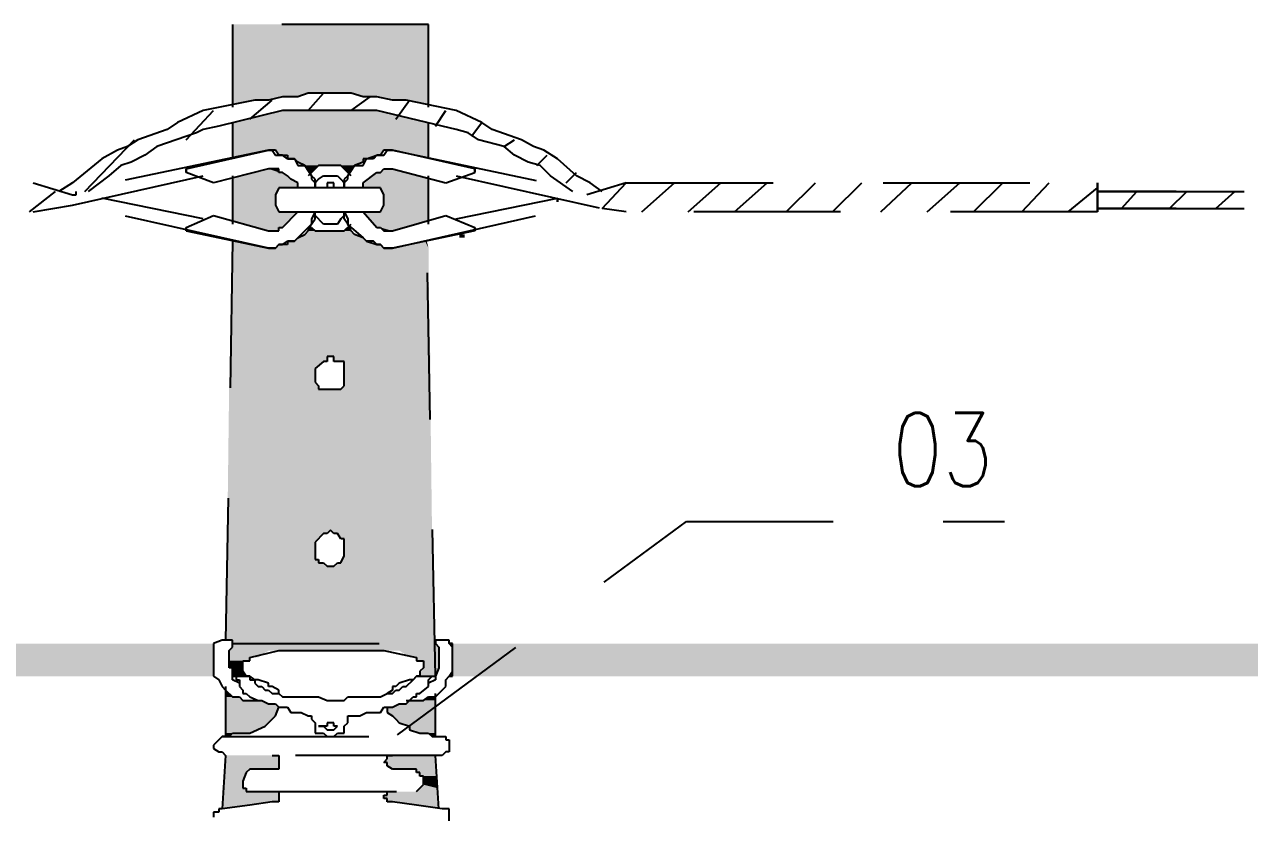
# Model space of a CAD drawing. Header units: metres. Extents: x 2999 to 3164, y 1641 to 1678.
# Drawn here: x 3119.093 to 3120.763, y 1671.569 to 1672.648 of the extents above; entities that cross this region are included whole.
import ezdxf

# ---------------------------------------------------------------- set-up
doc = ezdxf.new("R2010")
doc.units = ezdxf.units.M
doc.linetypes.add('CONTORNO_QUADRO_T', pattern=[0.35, 0.2, -0.15])
doc.linetypes.add('Contínuo', pattern=[0])
doc.layers.add('PDF29_Geometry', color=7, linetype='Continuous')
doc.layers.add('PDF29_Solid Fills', color=7, linetype='Continuous', true_color=0x939598)
doc.layers.add('PDF8_Text', color=30, linetype='Continuous', true_color=0xff7f00)
doc.styles.add('ROMANS', font='ROMANS.shx', dxfattribs={"width": 0.8, "height": 0.1})

msp = doc.modelspace()

# ---------------------------------------------------------------- linework, layer by layer
at = {"layer": 'PDF29_Geometry', "linetype": 'CONTORNO_QUADRO_T', "lineweight": 25}
for points in [[(3119.644, 1672.5355), (3119.644, 1672.5449), (3119.644, 1672.648), (3119.3769, 1672.648), (3119.3769, 1672.5449), (3119.3769, 1672.5355)], [(3119.8806, 1672.4207), (3119.8642, 1672.4324), (3119.8455, 1672.4418), (3119.8197, 1672.4652), (3119.8009, 1672.4769), (3119.7869, 1672.4816), (3119.7705, 1672.491), (3119.7307, 1672.5051), (3119.7166, 1672.5144), (3119.6815, 1672.5308), (3119.6135, 1672.5449), (3119.5948, 1672.5449), (3119.5737, 1672.5496), (3119.5549, 1672.5496), (3119.5385, 1672.5543), (3119.48, 1672.5543), (3119.4659, 1672.5496), (3119.4448, 1672.5496), (3119.4261, 1672.5449), (3119.4073, 1672.5449), (3119.337, 1672.5308), (3119.3019, 1672.5144), (3119.2878, 1672.5051), (3119.248, 1672.491), (3119.2339, 1672.4816), (3119.2199, 1672.4769), (3119.1988, 1672.4652), (3119.159, 1672.4324), (3119.1402, 1672.4207)], [(3119.48, 1672.5308), (3119.501, 1672.5543)], [(3119.4003, 1672.5191), (3119.4308, 1672.5449)], [(3119.5385, 1672.5308), (3119.5643, 1672.5496)], [(3119.5995, 1672.5191), (3119.6182, 1672.5449)], [(3119.8408, 1672.4207), (3119.8103, 1672.4418), (3119.7963, 1672.4559), (3119.7799, 1672.4605), (3119.7611, 1672.4699), (3119.7471, 1672.4816), (3119.7119, 1672.491), (3119.6979, 1672.5004), (3119.6815, 1672.5051), (3119.6627, 1672.5097), (3119.5737, 1672.5308), (3119.5385, 1672.5308), (3119.5198, 1672.5308), (3119.501, 1672.5308), (3119.48, 1672.5308), (3119.4448, 1672.5308), (3119.3581, 1672.5097), (3119.337, 1672.5051), (3119.3277, 1672.5004), (3119.2738, 1672.4816), (3119.2574, 1672.4699), (3119.2386, 1672.4605), (3119.2246, 1672.4559), (3119.2082, 1672.4418), (3119.1801, 1672.4207)], [(3119.3136, 1672.491), (3119.3511, 1672.5308)], [(3119.6533, 1672.5097), (3119.6674, 1672.5308)], [(3119.3769, 1672.5144), (3119.3769, 1672.4652)], [(3119.644, 1672.4652), (3119.644, 1672.5144)], [(3119.7025, 1672.4957), (3119.7166, 1672.5144)], [(3119.1754, 1672.4207), (3119.2433, 1672.491)], [(3119.7471, 1672.4816), (3119.7611, 1672.491)], [(3119.3136, 1672.4512), (3119.4261, 1672.4769), (3119.1144, 1672.4113)], [(3119.7072, 1672.4512), (3119.5948, 1672.4769), (3119.904, 1672.4113)], [(3119.7916, 1672.4559), (3119.8056, 1672.4699)], [(3119.4659, 1672.4254), (3119.4659, 1672.4324), (3119.4565, 1672.4371), (3119.4518, 1672.4418), (3119.4448, 1672.4465), (3119.4401, 1672.4465), (3119.4401, 1672.4512), (3119.4261, 1672.4512), (3119.3511, 1672.4324), (3119.3136, 1672.4465), (3119.3136, 1672.4512), (3119.3136, 1672.4465)], [(3119.5385, 1672.4418), (3119.5292, 1672.4512), (3119.5245, 1672.4559), (3119.494, 1672.4559), (3119.4893, 1672.4512), (3119.48, 1672.4418)], [(3119.5549, 1672.4254), (3119.5549, 1672.4324), (3119.5737, 1672.4465), (3119.5784, 1672.4465), (3119.583, 1672.4512), (3119.5948, 1672.4512), (3119.6674, 1672.4324), (3119.7072, 1672.4465)], [(3119.7072, 1672.4512), (3119.7072, 1672.4465), (3119.7072, 1672.4512)], [(3118.4654, 1672.3926), (3119.1051, 1672.3926), (3119.159, 1672.402), (3119.337, 1672.4418)], [(3119.3769, 1672.4418), (3119.3769, 1672.3762)], [(3119.4893, 1672.4324), (3119.494, 1672.4371), (3119.501, 1672.4418), (3119.5198, 1672.4418), (3119.5245, 1672.4371), (3119.5292, 1672.4324)], [(3119.644, 1672.3762), (3119.644, 1672.4418)], [(3119.6815, 1672.4418), (3119.8806, 1672.3973)], [(3119.8314, 1672.4324), (3119.8455, 1672.4465)], [(3118.4654, 1672.4324), (3119.1051, 1672.4324), (3119.159, 1672.416), (3119.1637, 1672.416), (3119.1637, 1672.4207)], [(3119.1004, 1672.3926), (3119.1355, 1672.4207)], [(3119.5198, 1672.4254), (3119.5151, 1672.4254), (3119.5151, 1672.4324), (3119.5057, 1672.4324), (3119.5057, 1672.4254), (3119.501, 1672.4254)], [(3120.5554, 1672.3926), (3119.9134, 1672.3926), (3119.8806, 1672.3973), (3119.9134, 1672.4324), (3119.8595, 1672.416)], [(3119.9134, 1672.4324), (3120.5554, 1672.4324)], [(3119.9345, 1672.3926), (3119.979, 1672.4324)], [(3119.9978, 1672.3926), (3120.0423, 1672.4324)], [(3120.061, 1672.3926), (3120.1055, 1672.4324)], [(3120.1313, 1672.3926), (3120.1711, 1672.4324)], [(3120.1946, 1672.3926), (3120.2344, 1672.4324)], [(3120.2602, 1672.3926), (3120.3024, 1672.4324)], [(3120.3234, 1672.3926), (3120.368, 1672.4324)], [(3120.3867, 1672.3926), (3120.4265, 1672.4324)], [(3120.4523, 1672.3926), (3120.4898, 1672.4324)], [(3120.5156, 1672.3926), (3120.5554, 1672.4254)], [(3120.5554, 1672.4324), (3120.5554, 1672.3926), (3120.5554, 1672.4324)], [(3121.7128, 1672.4207), (3120.5554, 1672.4207), (3121.7128, 1672.4207)], [(3120.5882, 1672.3973), (3120.6093, 1672.4207)], [(3120.6538, 1672.3973), (3120.6772, 1672.4207)], [(3120.7171, 1672.3973), (3120.7428, 1672.4207)], [(3119.3136, 1672.3668), (3119.4261, 1672.3434), (3119.1637, 1672.402)], [(3119.337, 1672.3832), (3119.1988, 1672.4113)], [(3119.7072, 1672.3668), (3119.5948, 1672.3434), (3119.8548, 1672.402)], [(3119.6815, 1672.3832), (3119.8197, 1672.4113)], [(3119.3136, 1672.3715), (3119.3136, 1672.3668), (3119.3136, 1672.3715), (3119.3511, 1672.3879), (3119.4261, 1672.3668), (3119.4401, 1672.3668), (3119.4401, 1672.3715), (3119.4448, 1672.3715), (3119.4659, 1672.3926)], [(3119.5292, 1672.3879), (3119.5245, 1672.3832), (3119.5198, 1672.3762), (3119.501, 1672.3762), (3119.4893, 1672.3879)], [(3119.501, 1672.3926), (3119.5057, 1672.3926), (3119.5151, 1672.3926), (3119.5198, 1672.3926)], [(3119.5549, 1672.3926), (3119.5737, 1672.3715), (3119.5784, 1672.3715), (3119.583, 1672.3668), (3119.5948, 1672.3668), (3119.6674, 1672.3879), (3119.7072, 1672.3715)], [(3121.7128, 1672.3973), (3120.5554, 1672.3973), (3121.7128, 1672.3973)], [(3119.48, 1672.3715), (3119.4846, 1672.3715), (3119.4893, 1672.3668), (3119.494, 1672.3668), (3119.5245, 1672.3668), (3119.5292, 1672.3668), (3119.5385, 1672.3762)], [(3119.7072, 1672.3715), (3119.7072, 1672.3668), (3119.7072, 1672.3715)], [(3119.3769, 1672.3528), (3119.3675, 1671.8092)], [(3119.4401, 1671.7365), (3119.4401, 1671.7412), (3119.4308, 1671.7459), (3119.4261, 1671.7459), (3119.4261, 1671.7506), (3119.412, 1671.7553), (3119.4073, 1671.7553), (3119.4003, 1671.76), (3119.3956, 1671.76), (3119.3909, 1671.767), (3119.3909, 1671.7717), (3119.3909, 1671.7764), (3119.3909, 1671.7811), (3119.3956, 1671.7811), (3119.4003, 1671.7811), (3119.4003, 1671.7858), (3119.4401, 1671.7951), (3119.583, 1671.7951), (3119.6276, 1671.7858), (3119.6276, 1671.7811), (3119.6323, 1671.7811), (3119.6369, 1671.7811), (3119.6369, 1671.7717), (3119.6323, 1671.767), (3119.6323, 1671.76), (3119.6276, 1671.76), (3119.6533, 1671.76), (3119.6416, 1672.3528)], [(3119.3769, 1671.8045), (3119.3769, 1671.8092), (3119.3722, 1671.8092), (3119.3628, 1671.8092), (3119.3511, 1671.8045), (3119.3511, 1671.7998), (3119.3511, 1671.7951), (3119.3511, 1671.7764), (3119.3511, 1671.7717), (3119.3511, 1671.76), (3119.3581, 1671.7553), (3119.3628, 1671.7459), (3119.3675, 1671.7412), (3119.3769, 1671.7319), (3119.3816, 1671.7319), (3119.3862, 1671.7319), (3119.3909, 1671.7272), (3119.4167, 1671.7272)], [(3119.3511, 1671.8045), (3119.3511, 1671.76)], [(3119.3862, 1671.7506), (3119.3769, 1671.7553), (3119.3769, 1671.76), (3119.3769, 1671.7717), (3119.3722, 1671.7717), (3119.3722, 1671.7951), (3119.3769, 1671.7998), (3119.3769, 1671.8045), (3119.6533, 1671.8045)], [(3119.6135, 1671.7272), (3119.6369, 1671.7272), (3119.644, 1671.7319), (3119.6487, 1671.7319), (3119.6533, 1671.7319), (3119.658, 1671.7365), (3119.6627, 1671.7412), (3119.6674, 1671.7459), (3119.6674, 1671.7506), (3119.6674, 1671.7553), (3119.6721, 1671.76), (3119.6768, 1671.767), (3119.6768, 1671.7998), (3119.6721, 1671.8045), (3119.6721, 1671.8092), (3119.6674, 1671.8092), (3119.658, 1671.8092), (3119.6533, 1671.8092), (3119.6533, 1671.8045), (3119.658, 1671.7998), (3119.658, 1671.7951), (3119.658, 1671.7904), (3119.658, 1671.7717), (3119.6533, 1671.76), (3119.6533, 1671.7553), (3119.644, 1671.7506)], [(3119.6721, 1671.76), (3119.6768, 1671.76), (3119.6768, 1671.8045), (3119.6721, 1671.8045)], [(3119.3511, 1671.76), (3119.3511, 1671.76)], [(3119.3769, 1671.76), (3119.4003, 1671.76), (3119.4003, 1671.7553), (3119.4073, 1671.7553), (3119.4073, 1671.7506), (3119.412, 1671.7459), (3119.4167, 1671.7459), (3119.4214, 1671.7412), (3119.4261, 1671.7412), (3119.4308, 1671.7365), (3119.4401, 1671.7365), (3119.4448, 1671.7319), (3119.4565, 1671.7319), (3119.4659, 1671.7319), (3119.494, 1671.7319), (3119.5057, 1671.7272), (3119.5292, 1671.7272), (3119.5338, 1671.7319), (3119.569, 1671.7319), (3119.5737, 1671.7319), (3119.5784, 1671.7319), (3119.5877, 1671.7365), (3119.5948, 1671.7365), (3119.5995, 1671.7412), (3119.6041, 1671.7412), (3119.6088, 1671.7459), (3119.6135, 1671.7459), (3119.6229, 1671.7553), (3119.6276, 1671.76), (3119.6229, 1671.7553), (3119.6182, 1671.7553), (3119.6041, 1671.7506), (3119.5995, 1671.7459), (3119.5948, 1671.7459), (3119.5948, 1671.7412), (3119.5877, 1671.7365)], [(3119.3816, 1671.76), (3119.3816, 1671.7553), (3119.3862, 1671.7553), (3119.3862, 1671.7459), (3119.3909, 1671.7412), (3119.3909, 1671.7365), (3119.3956, 1671.7365), (3119.4003, 1671.7319), (3119.412, 1671.7272), (3119.4167, 1671.7272), (3119.4261, 1671.7225), (3119.4354, 1671.7225), (3119.4401, 1671.7178), (3119.4518, 1671.7178), (3119.4565, 1671.7108), (3119.4706, 1671.7108), (3119.48, 1671.7061), (3119.4846, 1671.7061), (3119.4846, 1671.7014), (3119.4893, 1671.6967), (3119.4893, 1671.692), (3119.4893, 1671.6873), (3119.4893, 1671.6827), (3119.494, 1671.6827), (3119.501, 1671.6827), (3119.5057, 1671.678), (3119.5151, 1671.678), (3119.5198, 1671.6827), (3119.5245, 1671.6827), (3119.5292, 1671.6827), (3119.5292, 1671.6873), (3119.5292, 1671.692), (3119.5338, 1671.6967), (3119.5338, 1671.7061), (3119.5385, 1671.7061), (3119.5502, 1671.7061), (3119.5596, 1671.7108), (3119.5784, 1671.7108), (3119.583, 1671.7178), (3119.5948, 1671.7178), (3119.6041, 1671.7225), (3119.6135, 1671.7225), (3119.6182, 1671.7272), (3119.6229, 1671.7319), (3119.6276, 1671.7319), (3119.6276, 1671.7365), (3119.6323, 1671.7365), (3119.644, 1671.7459), (3119.644, 1671.7506), (3119.644, 1671.7553), (3119.6487, 1671.76)], [(3119.3675, 1671.7459), (3119.3675, 1671.678), (3119.3722, 1671.678), (3119.3769, 1671.6827), (3119.3956, 1671.6827), (3119.4003, 1671.6827), (3119.4214, 1671.692), (3119.4261, 1671.6967), (3119.4308, 1671.7014), (3119.4354, 1671.7061), (3119.4401, 1671.7178)], [(3119.6533, 1671.678), (3119.6533, 1671.7365)], [(3119.5877, 1671.7178), (3119.5877, 1671.7108), (3119.5948, 1671.7061), (3119.5995, 1671.7014), (3119.6041, 1671.6967), (3119.6182, 1671.692), (3119.6182, 1671.6873), (3119.6323, 1671.6827), (3119.644, 1671.6827), (3119.6487, 1671.678), (3119.6627, 1671.678), (3119.6674, 1671.678), (3119.6674, 1671.6733), (3119.6721, 1671.6733), (3119.6721, 1671.6569), (3119.6674, 1671.6569), (3119.6627, 1671.6522), (3119.3675, 1671.6522), (3119.3628, 1671.5796)], [(3119.3675, 1671.678), (3119.3628, 1671.678), (3119.3581, 1671.6733), (3119.3511, 1671.6663), (3119.3511, 1671.6616), (3119.3581, 1671.6569), (3119.3628, 1671.6569), (3119.3675, 1671.6522)], [(3119.3628, 1671.678), (3119.6674, 1671.678)], [(3119.4308, 1671.6522), (3119.4401, 1671.6522), (3119.4401, 1671.6475), (3119.4401, 1671.6428), (3119.4401, 1671.6381), (3119.4401, 1671.6335), (3119.4308, 1671.6335), (3119.4003, 1671.6335), (3119.3956, 1671.6288), (3119.3909, 1671.6171), (3119.3909, 1671.6124), (3119.3909, 1671.6077), (3119.3956, 1671.6077), (3119.3956, 1671.603), (3119.4003, 1671.603), (3119.6276, 1671.603), (3119.6323, 1671.6077), (3119.6369, 1671.6124), (3119.6369, 1671.6241), (3119.6323, 1671.6241), (3119.6323, 1671.6288), (3119.6276, 1671.6288), (3119.6276, 1671.6335), (3119.6088, 1671.6335), (3119.5948, 1671.6335), (3119.5877, 1671.6381), (3119.5877, 1671.6428), (3119.583, 1671.6428), (3119.5877, 1671.6475), (3119.5877, 1671.6522), (3119.5948, 1671.6522)], [(3119.658, 1671.5796), (3119.6533, 1671.6522)], [(3119.4308, 1671.603), (3119.4401, 1671.603), (3119.4401, 1671.5983), (3119.4401, 1671.5936), (3119.4401, 1671.5889), (3119.4308, 1671.5889), (3119.4003, 1671.5843), (3119.3628, 1671.5796), (3119.3581, 1671.5796), (3119.3581, 1671.5749), (3119.3511, 1671.5749), (3119.3511, 1671.5679)], [(3119.6721, 1671.5632), (3119.6721, 1671.5796), (3119.6674, 1671.5796), (3119.6627, 1671.5796), (3119.6276, 1671.5843), (3119.5948, 1671.5889), (3119.5877, 1671.5889), (3119.5877, 1671.5936), (3119.583, 1671.5936), (3119.583, 1671.5983), (3119.5877, 1671.5983), (3119.5877, 1671.603), (3119.5948, 1671.603)]]:
    msp.add_lwpolyline(points, dxfattribs=at)
for points in [[(3119.4261, 1672.4769), (3119.4308, 1672.4769), (3119.4354, 1672.4699), (3119.4518, 1672.4699), (3119.4518, 1672.4652), (3119.4612, 1672.4652), (3119.4659, 1672.4559), (3119.4753, 1672.4559), (3119.4846, 1672.4418), (3119.4846, 1672.4371), (3119.4893, 1672.4324), (3119.4893, 1672.4254), (3119.4893, 1672.4324), (3119.4893, 1672.4371), (3119.4846, 1672.4418), (3119.48, 1672.4512), (3119.4753, 1672.4559), (3119.4659, 1672.4605), (3119.4612, 1672.4652), (3119.4518, 1672.4652), (3119.4448, 1672.4699), (3119.4401, 1672.4699), (3119.4354, 1672.4769)], [(3119.5292, 1672.4254), (3119.5292, 1672.4324), (3119.5338, 1672.4371), (3119.5338, 1672.4418), (3119.5432, 1672.4559), (3119.5549, 1672.4559), (3119.5596, 1672.4652), (3119.5737, 1672.4699), (3119.583, 1672.4699), (3119.5877, 1672.4769), (3119.5948, 1672.4769), (3119.583, 1672.4769), (3119.5784, 1672.4699), (3119.5737, 1672.4699), (3119.569, 1672.4652), (3119.5596, 1672.4652), (3119.5549, 1672.4652), (3119.5549, 1672.4605), (3119.5432, 1672.4559), (3119.5385, 1672.4512), (3119.5338, 1672.4418), (3119.5292, 1672.4371), (3119.5292, 1672.4324)], [(3119.569, 1672.3926), (3119.5784, 1672.3926), (3119.583, 1672.402), (3119.583, 1672.416), (3119.5784, 1672.4254), (3119.569, 1672.4254), (3119.4518, 1672.4254), (3119.4401, 1672.4254), (3119.4354, 1672.416), (3119.4354, 1672.402), (3119.4401, 1672.3926), (3119.4518, 1672.3926)], [(3119.8197, 1672.4066), (3119.8197, 1672.4113)], [(3119.4893, 1672.3926), (3119.4846, 1672.3832), (3119.4846, 1672.3762), (3119.48, 1672.3715), (3119.4659, 1672.3574), (3119.4612, 1672.3528), (3119.4518, 1672.3528), (3119.4518, 1672.3481), (3119.4401, 1672.3481), (3119.4354, 1672.3434), (3119.4261, 1672.3434), (3119.4354, 1672.3434), (3119.4401, 1672.3481), (3119.4448, 1672.3481), (3119.4518, 1672.3528), (3119.4612, 1672.3528), (3119.4659, 1672.3574), (3119.4753, 1672.3621), (3119.48, 1672.3668), (3119.4846, 1672.3762), (3119.4893, 1672.3832)], [(3119.5948, 1672.3434), (3119.583, 1672.3434), (3119.5784, 1672.3481), (3119.5737, 1672.3481), (3119.569, 1672.3528), (3119.5596, 1672.3528), (3119.5549, 1672.3574), (3119.5432, 1672.3621), (3119.5385, 1672.3668), (3119.5338, 1672.3762), (3119.5292, 1672.3832), (3119.5292, 1672.3926), (3119.5338, 1672.3832), (3119.5338, 1672.3762), (3119.5385, 1672.3715), (3119.5549, 1672.3574), (3119.5596, 1672.3528), (3119.5737, 1672.3481), (3119.5784, 1672.3481), (3119.583, 1672.3434)], [(3119.5292, 1672.17), (3119.5292, 1672.1794), (3119.5292, 1672.1841), (3119.5292, 1672.1887), (3119.5245, 1672.1887), (3119.5198, 1672.1887), (3119.5151, 1672.1887), (3119.5151, 1672.1958), (3119.5057, 1672.1958), (3119.5057, 1672.1887), (3119.501, 1672.1887), (3119.4893, 1672.1794), (3119.4893, 1672.1606), (3119.494, 1672.1559), (3119.494, 1672.1513), (3119.501, 1672.1513), (3119.5057, 1672.1513), (3119.5151, 1672.1513), (3119.5198, 1672.1513), (3119.5245, 1672.1513), (3119.5292, 1672.1559), (3119.5292, 1672.1606)], [(3119.5292, 1671.9334), (3119.5292, 1671.9427), (3119.5292, 1671.9474), (3119.5245, 1671.9474), (3119.5198, 1671.9544), (3119.5151, 1671.9544), (3119.5104, 1671.9591), (3119.5057, 1671.9544), (3119.501, 1671.9544), (3119.4893, 1671.9427), (3119.4893, 1671.924), (3119.4893, 1671.9193), (3119.494, 1671.9193), (3119.494, 1671.9146), (3119.501, 1671.9146), (3119.5057, 1671.9099), (3119.5151, 1671.9099), (3119.5198, 1671.9146), (3119.5245, 1671.9146), (3119.5292, 1671.924)], [(3119.494, 1671.692), (3119.501, 1671.692), (3119.5057, 1671.6873), (3119.5151, 1671.6873), (3119.5198, 1671.692), (3119.5151, 1671.692), (3119.5151, 1671.6967), (3119.5057, 1671.6967), (3119.5057, 1671.692)]]:
    msp.add_lwpolyline(points, close=True, dxfattribs=at)
at = {"layer": 'PDF29_Geometry', "color": 150, "linetype": 'CONTORNO_QUADRO_T', "lineweight": 25, "true_color": 0x007fff}
msp.add_lwpolyline([(3119.6018, 1671.6803), (3119.9954, 1671.9708), (3120.4289, 1671.9708)], dxfattribs=at)
at = {"layer": 'PDF29_Solid Fills', "linetype": 'CONTORNO_QUADRO_T', "transparency": 33554559}
for points in [[(3119.644, 1672.648), (3119.3769, 1672.648), (3119.644, 1672.5543)], [(3119.3769, 1672.648), (3119.644, 1672.5543), (3119.3769, 1672.5543)], [(3119.48, 1672.5543), (3119.3769, 1672.5543), (3119.4659, 1672.5496)], [(3119.3769, 1672.5543), (3119.4659, 1672.5496), (3119.3769, 1672.5496)], [(3119.644, 1672.5543), (3119.5385, 1672.5543), (3119.644, 1672.5496)], [(3119.5385, 1672.5543), (3119.644, 1672.5496), (3119.5549, 1672.5496)], [(3119.4448, 1672.5496), (3119.3769, 1672.5496), (3119.4261, 1672.5449)], [(3119.3769, 1672.5496), (3119.4261, 1672.5449), (3119.3769, 1672.5449)], [(3119.3769, 1672.5449), (3119.4073, 1672.5449), (3119.3769, 1672.5379)], [(3119.644, 1672.5496), (3119.5737, 1672.5496), (3119.644, 1672.5449)], [(3119.5737, 1672.5496), (3119.644, 1672.5449), (3119.5948, 1672.5449)], [(3119.6135, 1672.5449), (3119.644, 1672.5449), (3119.644, 1672.5379)], [(3119.4448, 1672.5308), (3119.644, 1672.5144), (3119.3769, 1672.5144)], [(3119.5737, 1672.5308), (3119.4448, 1672.5308), (3119.644, 1672.5144)], [(3119.644, 1672.5144), (3119.3769, 1672.5144), (3119.644, 1672.4769)], [(3119.3769, 1672.5144), (3119.644, 1672.4769), (3119.3769, 1672.4769)], [(3119.4261, 1672.4769), (3119.3769, 1672.4769), (3119.3792, 1672.4652)], [(3119.3769, 1672.4769), (3119.3792, 1672.4652), (3119.3769, 1672.4652)], [(3119.583, 1672.4769), (3119.4354, 1672.4769), (3119.5784, 1672.4699)], [(3119.4354, 1672.4769), (3119.5784, 1672.4699), (3119.4401, 1672.4699)], [(3119.5737, 1672.4699), (3119.4518, 1672.4699), (3119.5596, 1672.4652)], [(3119.4518, 1672.4699), (3119.5596, 1672.4652), (3119.4518, 1672.4652)], [(3119.644, 1672.4652), (3119.6416, 1672.4652), (3119.5948, 1672.4769)], [(3119.5948, 1672.4769), (3119.644, 1672.4769), (3119.644, 1672.4652)], [(3119.3769, 1672.4652), (3119.3792, 1672.4652), (3119.3792, 1672.4652)], [(3119.4261, 1672.4512), (3119.4401, 1672.4465), (3119.4073, 1672.4465)], [(3119.4401, 1672.4512), (3119.4261, 1672.4512), (3119.4401, 1672.4465)], [(3119.5549, 1672.4652), (3119.4612, 1672.4652), (3119.5549, 1672.4605)], [(3119.4612, 1672.4652), (3119.5549, 1672.4605), (3119.4659, 1672.4605)], [(3119.5549, 1672.4605), (3119.4659, 1672.4605), (3119.5432, 1672.4559)], [(3119.4659, 1672.4605), (3119.5432, 1672.4559), (3119.4753, 1672.4559)], [(3119.494, 1672.4559), (3119.4753, 1672.4559), (3119.4893, 1672.4512)], [(3119.4753, 1672.4559), (3119.4893, 1672.4512), (3119.48, 1672.4512)], [(3119.4893, 1672.4512), (3119.48, 1672.4512), (3119.4846, 1672.4465)], [(3119.48, 1672.4512), (3119.4846, 1672.4465), (3119.4823, 1672.4465)], [(3119.5432, 1672.4559), (3119.5245, 1672.4559), (3119.5385, 1672.4512)], [(3119.5245, 1672.4559), (3119.5385, 1672.4512), (3119.5292, 1672.4512)], [(3119.5385, 1672.4512), (3119.5292, 1672.4512), (3119.5362, 1672.4465)], [(3119.5292, 1672.4512), (3119.5362, 1672.4465), (3119.5338, 1672.4465)], [(3119.583, 1672.4512), (3119.6112, 1672.4465), (3119.5784, 1672.4465)], [(3119.5948, 1672.4512), (3119.583, 1672.4512), (3119.6112, 1672.4465)], [(3119.644, 1672.4652), (3119.644, 1672.4652), (3119.6416, 1672.4652)], [(3119.3886, 1672.4418), (3119.4542, 1672.4371), (3119.3769, 1672.4371)], [(3119.4565, 1672.4371), (3119.4565, 1672.4371), (3119.3769, 1672.4371)], [(3119.4565, 1672.4371), (3119.3769, 1672.4371), (3119.4542, 1672.4371)], [(3119.4565, 1672.4371), (3119.3769, 1672.4371), (3119.4659, 1672.4324)], [(3119.3769, 1672.4371), (3119.4659, 1672.4324), (3119.3769, 1672.4324)], [(3119.4073, 1672.4465), (3119.4518, 1672.4418), (3119.3886, 1672.4418)], [(3119.4518, 1672.4418), (3119.3886, 1672.4418), (3119.4542, 1672.4371)], [(3119.4448, 1672.4465), (3119.4073, 1672.4465), (3119.4518, 1672.4418)], [(3119.4823, 1672.4465), (3119.4846, 1672.4465), (3119.4846, 1672.4441)], [(3119.5338, 1672.4465), (3119.5362, 1672.4465), (3119.5362, 1672.4441)], [(3119.562, 1672.4371), (3119.644, 1672.4324), (3119.5549, 1672.4324)], [(3119.5737, 1672.4465), (3119.644, 1672.4371), (3119.562, 1672.4371)], [(3119.644, 1672.4371), (3119.562, 1672.4371), (3119.644, 1672.4324)], [(3119.6112, 1672.4465), (3119.5737, 1672.4465), (3119.644, 1672.4371)], [(3119.4659, 1672.4324), (3119.3769, 1672.4324), (3119.4659, 1672.4254)], [(3119.3769, 1672.4324), (3119.4659, 1672.4254), (3119.3769, 1672.4254)], [(3119.4401, 1672.4254), (3119.3769, 1672.4254), (3119.4354, 1672.416)], [(3119.3769, 1672.4254), (3119.4354, 1672.416), (3119.3769, 1672.416)], [(3119.644, 1672.4324), (3119.5549, 1672.4324), (3119.644, 1672.4254)], [(3119.5549, 1672.4324), (3119.644, 1672.4254), (3119.5549, 1672.4254)], [(3119.644, 1672.4254), (3119.5784, 1672.4254), (3119.644, 1672.416)], [(3119.5784, 1672.4254), (3119.644, 1672.416), (3119.583, 1672.416)], [(3119.4354, 1672.416), (3119.3769, 1672.416), (3119.4354, 1672.402)], [(3119.3769, 1672.416), (3119.4354, 1672.402), (3119.3769, 1672.402)], [(3119.4354, 1672.402), (3119.3769, 1672.402), (3119.4401, 1672.3926)], [(3119.3769, 1672.402), (3119.4401, 1672.3926), (3119.3769, 1672.3926)], [(3119.583, 1672.402), (3119.644, 1672.3926), (3119.5784, 1672.3926)], [(3119.644, 1672.416), (3119.583, 1672.416), (3119.644, 1672.402)], [(3119.583, 1672.416), (3119.644, 1672.402), (3119.583, 1672.402)], [(3119.644, 1672.402), (3119.583, 1672.402), (3119.644, 1672.3926)], [(3119.4659, 1672.3926), (3119.3769, 1672.3926), (3119.4542, 1672.3809)], [(3119.3769, 1672.3926), (3119.4542, 1672.3809), (3119.3769, 1672.3809)], [(3119.644, 1672.3926), (3119.5549, 1672.3926), (3119.644, 1672.3809)], [(3119.5549, 1672.3926), (3119.644, 1672.3809), (3119.5666, 1672.3809)], [(3119.4542, 1672.3809), (3119.3769, 1672.3809), (3119.4448, 1672.3715)], [(3119.3769, 1672.3809), (3119.4448, 1672.3715), (3119.4073, 1672.3715)], [(3119.4401, 1672.3715), (3119.4073, 1672.3715), (3119.4401, 1672.3668)], [(3119.4073, 1672.3715), (3119.4401, 1672.3668), (3119.4261, 1672.3668)], [(3119.48, 1672.3668), (3119.5432, 1672.3621), (3119.4753, 1672.3621)], [(3119.4823, 1672.3715), (3119.4893, 1672.3668), (3119.48, 1672.3668)], [(3119.5385, 1672.3668), (3119.48, 1672.3668), (3119.5432, 1672.3621)], [(3119.4846, 1672.3715), (3119.4823, 1672.3715), (3119.4893, 1672.3668)], [(3119.5338, 1672.3715), (3119.5385, 1672.3668), (3119.5292, 1672.3668)], [(3119.5362, 1672.3738), (3119.5362, 1672.3715), (3119.5338, 1672.3715)], [(3119.5362, 1672.3715), (3119.5338, 1672.3715), (3119.5385, 1672.3668)], [(3119.644, 1672.3809), (3119.5666, 1672.3809), (3119.6112, 1672.3715)], [(3119.5666, 1672.3809), (3119.6112, 1672.3715), (3119.5737, 1672.3715)], [(3119.6112, 1672.3715), (3119.5784, 1672.3715), (3119.5948, 1672.3668)], [(3119.5784, 1672.3715), (3119.5948, 1672.3668), (3119.583, 1672.3668)], [(3119.3769, 1672.3528), (3119.3816, 1672.3528), (3119.3816, 1672.3528)], [(3119.3816, 1672.3528), (3119.3769, 1672.3528), (3119.4261, 1672.3434)], [(3119.3769, 1672.3528), (3119.4261, 1672.3434), (3119.3769, 1672.3434)], [(3119.5596, 1672.3528), (3119.4518, 1672.3528), (3119.5737, 1672.3481)], [(3119.4518, 1672.3528), (3119.5737, 1672.3481), (3119.4518, 1672.3481)], [(3119.4659, 1672.3574), (3119.5596, 1672.3528), (3119.4612, 1672.3528)], [(3119.4753, 1672.3621), (3119.5549, 1672.3574), (3119.4659, 1672.3574)], [(3119.5549, 1672.3574), (3119.4659, 1672.3574), (3119.5596, 1672.3528)], [(3119.5432, 1672.3621), (3119.4753, 1672.3621), (3119.5549, 1672.3574)], [(3119.6393, 1672.3528), (3119.644, 1672.3434), (3119.5948, 1672.3434)], [(3119.6416, 1672.3528), (3119.6393, 1672.3528), (3119.6393, 1672.3528)], [(3119.6416, 1672.3528), (3119.6393, 1672.3528), (3119.644, 1672.3434)], [(3119.644, 1672.3434), (3119.3769, 1672.3434), (3119.644, 1672.3082)], [(3119.3769, 1672.3434), (3119.644, 1672.3082), (3119.3769, 1672.3082)], [(3119.4401, 1672.3481), (3119.583, 1672.3434), (3119.4354, 1672.3434)], [(3119.5784, 1672.3481), (3119.4401, 1672.3481), (3119.583, 1672.3434)], [(3119.3769, 1672.3082), (3119.6463, 1672.1958), (3119.3745, 1672.1958)], [(3119.644, 1672.3082), (3119.3769, 1672.3082), (3119.6463, 1672.1958)], [(3119.5057, 1672.1958), (3119.3745, 1672.1958), (3119.5057, 1672.1887)], [(3119.3745, 1672.1958), (3119.5057, 1672.1887), (3119.3745, 1672.1887)], [(3119.501, 1672.1887), (3119.3745, 1672.1887), (3119.4893, 1672.1794)], [(3119.3745, 1672.1887), (3119.4893, 1672.1794), (3119.3745, 1672.1794)], [(3119.6463, 1672.1958), (3119.5151, 1672.1958), (3119.6463, 1672.1887)], [(3119.5151, 1672.1958), (3119.6463, 1672.1887), (3119.5151, 1672.1887)], [(3119.6463, 1672.1887), (3119.5292, 1672.1887), (3119.6463, 1672.1841)], [(3119.5292, 1672.1887), (3119.6463, 1672.1841), (3119.5292, 1672.1841)], [(3119.6463, 1672.1841), (3119.5292, 1672.1841), (3119.6463, 1672.1794)], [(3119.5292, 1672.1841), (3119.6463, 1672.1794), (3119.5292, 1672.1794)], [(3119.4893, 1672.1794), (3119.3745, 1672.1794), (3119.4893, 1672.1606)], [(3119.3745, 1672.1794), (3119.4893, 1672.1606), (3119.3745, 1672.1606)], [(3119.6463, 1672.1794), (3119.5292, 1672.1794), (3119.6463, 1672.17)], [(3119.5292, 1672.1794), (3119.6463, 1672.17), (3119.5292, 1672.17)], [(3119.6463, 1672.17), (3119.5292, 1672.17), (3119.6463, 1672.1606)], [(3119.5292, 1672.17), (3119.6463, 1672.1606), (3119.5292, 1672.1606)], [(3119.3722, 1672.1513), (3119.6487, 1671.9591), (3119.3698, 1671.9591)], [(3119.3745, 1672.1606), (3119.494, 1672.1559), (3119.3722, 1672.1559)], [(3119.494, 1672.1559), (3119.3722, 1672.1559), (3119.494, 1672.1513)], [(3119.3722, 1672.1559), (3119.494, 1672.1513), (3119.3722, 1672.1513)], [(3119.6463, 1672.1513), (3119.3722, 1672.1513), (3119.6487, 1671.9591)], [(3119.4893, 1672.1606), (3119.3745, 1672.1606), (3119.494, 1672.1559)], [(3119.5292, 1672.1559), (3119.6463, 1672.1513), (3119.5245, 1672.1513)], [(3119.6463, 1672.1606), (3119.5292, 1672.1606), (3119.6463, 1672.1559)], [(3119.5292, 1672.1606), (3119.6463, 1672.1559), (3119.5292, 1672.1559)], [(3119.6463, 1672.1559), (3119.5292, 1672.1559), (3119.6463, 1672.1513)], [(3119.5104, 1671.9591), (3119.3698, 1671.9591), (3119.5057, 1671.9544)], [(3119.3698, 1671.9591), (3119.5057, 1671.9544), (3119.3698, 1671.9544)], [(3119.501, 1671.9544), (3119.3698, 1671.9544), (3119.4893, 1671.9427)], [(3119.3698, 1671.9544), (3119.4893, 1671.9427), (3119.3698, 1671.9427)], [(3119.6487, 1671.9591), (3119.5104, 1671.9591), (3119.6487, 1671.9544)], [(3119.5104, 1671.9591), (3119.6487, 1671.9544), (3119.5151, 1671.9544)], [(3119.6487, 1671.9544), (3119.5198, 1671.9544), (3119.6487, 1671.9474)], [(3119.5198, 1671.9544), (3119.6487, 1671.9474), (3119.5245, 1671.9474)], [(3119.4893, 1671.9427), (3119.3698, 1671.9427), (3119.4893, 1671.924)], [(3119.3698, 1671.9427), (3119.4893, 1671.924), (3119.3698, 1671.924)], [(3119.6487, 1671.9474), (3119.5292, 1671.9474), (3119.6487, 1671.9427)], [(3119.5292, 1671.9474), (3119.6487, 1671.9427), (3119.5292, 1671.9427)], [(3119.6487, 1671.9427), (3119.5292, 1671.9427), (3119.651, 1671.9334)], [(3119.5292, 1671.9427), (3119.651, 1671.9334), (3119.5292, 1671.9334)], [(3119.651, 1671.9334), (3119.5292, 1671.9334), (3119.651, 1671.924)], [(3119.5292, 1671.9334), (3119.651, 1671.924), (3119.5292, 1671.924)], [(3119.4893, 1671.924), (3119.3698, 1671.924), (3119.4893, 1671.9193)], [(3119.3698, 1671.924), (3119.4893, 1671.9193), (3119.3698, 1671.9193)], [(3119.494, 1671.9193), (3119.3698, 1671.9193), (3119.494, 1671.9146)], [(3119.3698, 1671.9193), (3119.494, 1671.9146), (3119.3698, 1671.9146)], [(3119.5292, 1671.924), (3119.651, 1671.9146), (3119.5245, 1671.9146)], [(3119.651, 1671.924), (3119.5292, 1671.924), (3119.651, 1671.9146)], [(3119.3698, 1671.9099), (3119.651, 1671.8092), (3119.3675, 1671.8092)], [(3119.501, 1671.9146), (3119.3698, 1671.9146), (3119.5057, 1671.9099)], [(3119.3698, 1671.9146), (3119.5057, 1671.9099), (3119.3698, 1671.9099)], [(3119.651, 1671.9099), (3119.3698, 1671.9099), (3119.651, 1671.8092)], [(3119.5198, 1671.9146), (3119.651, 1671.9099), (3119.5151, 1671.9099)], [(3119.651, 1671.9146), (3119.5198, 1671.9146), (3119.651, 1671.9099)], [(3119.651, 1671.8092), (3119.3769, 1671.8092), (3119.651, 1671.8045)], [(3119.3769, 1671.8092), (3119.651, 1671.8045), (3119.3769, 1671.8045)], [(3119.3675, 1671.7412), (3119.3769, 1671.7319), (3119.3675, 1671.7319)], [(3119.3862, 1671.7319), (3119.3675, 1671.7319), (3119.3909, 1671.7272)], [(3119.3675, 1671.7319), (3119.3909, 1671.7272), (3119.3675, 1671.7272)], [(3119.644, 1671.7319), (3119.6533, 1671.7272), (3119.6369, 1671.7272)], [(3119.6533, 1671.7319), (3119.644, 1671.7319), (3119.6533, 1671.7272)], [(3119.4167, 1671.7272), (3119.3675, 1671.7272), (3119.4261, 1671.7225)], [(3119.3675, 1671.7272), (3119.4261, 1671.7225), (3119.3675, 1671.7225)], [(3119.4354, 1671.7225), (3119.3675, 1671.7225), (3119.4401, 1671.7178)], [(3119.3675, 1671.7225), (3119.4401, 1671.7178), (3119.3675, 1671.7178)], [(3119.4401, 1671.7178), (3119.3675, 1671.7178), (3119.4354, 1671.7061)], [(3119.3675, 1671.7178), (3119.4354, 1671.7061), (3119.3675, 1671.7061)], [(3119.6533, 1671.7178), (3119.5877, 1671.7178), (3119.6533, 1671.7108)], [(3119.5877, 1671.7178), (3119.6533, 1671.7108), (3119.5877, 1671.7108)], [(3119.6041, 1671.7225), (3119.6533, 1671.7178), (3119.5948, 1671.7178)], [(3119.6533, 1671.7225), (3119.6041, 1671.7225), (3119.6533, 1671.7178)], [(3119.6182, 1671.7272), (3119.6533, 1671.7225), (3119.6135, 1671.7225)], [(3119.6533, 1671.7272), (3119.6182, 1671.7272), (3119.6533, 1671.7225)], [(3119.4354, 1671.7061), (3119.3675, 1671.7061), (3119.4308, 1671.7014)], [(3119.3675, 1671.7061), (3119.4308, 1671.7014), (3119.3675, 1671.7014)], [(3119.4308, 1671.7014), (3119.3675, 1671.7014), (3119.4261, 1671.6967)], [(3119.3675, 1671.7014), (3119.4261, 1671.6967), (3119.3675, 1671.6967)], [(3119.6533, 1671.7108), (3119.5877, 1671.7108), (3119.6533, 1671.7061)], [(3119.5877, 1671.7108), (3119.6533, 1671.7061), (3119.5948, 1671.7061)], [(3119.6533, 1671.7061), (3119.5948, 1671.7061), (3119.6533, 1671.7014)], [(3119.5948, 1671.7061), (3119.6533, 1671.7014), (3119.5995, 1671.7014)], [(3119.6533, 1671.7014), (3119.5995, 1671.7014), (3119.6533, 1671.6967)], [(3119.5995, 1671.7014), (3119.6533, 1671.6967), (3119.6041, 1671.6967)], [(3119.4261, 1671.6967), (3119.3675, 1671.6967), (3119.4214, 1671.692)], [(3119.3675, 1671.6967), (3119.4214, 1671.692), (3119.3675, 1671.692)], [(3119.4214, 1671.692), (3119.3675, 1671.692), (3119.4003, 1671.6827)], [(3119.3675, 1671.692), (3119.4003, 1671.6827), (3119.3675, 1671.6827)], [(3119.3769, 1671.6827), (3119.3675, 1671.6827), (3119.3722, 1671.678)], [(3119.3675, 1671.6827), (3119.3722, 1671.678), (3119.3675, 1671.678)], [(3119.6533, 1671.6967), (3119.6041, 1671.6967), (3119.6533, 1671.692)], [(3119.6041, 1671.6967), (3119.6533, 1671.692), (3119.6182, 1671.692)], [(3119.6533, 1671.692), (3119.6182, 1671.692), (3119.6533, 1671.6873)], [(3119.6182, 1671.692), (3119.6533, 1671.6873), (3119.6182, 1671.6873)], [(3119.6533, 1671.6873), (3119.6182, 1671.6873), (3119.6533, 1671.6827)], [(3119.6182, 1671.6873), (3119.6533, 1671.6827), (3119.6323, 1671.6827)], [(3119.6533, 1671.6827), (3119.644, 1671.6827), (3119.6533, 1671.678)], [(3119.644, 1671.6827), (3119.6533, 1671.678), (3119.6487, 1671.678)], [(3119.4401, 1671.6522), (3119.3675, 1671.6522), (3119.4401, 1671.6475)], [(3119.3675, 1671.6522), (3119.4401, 1671.6475), (3119.3675, 1671.6475)], [(3119.6533, 1671.6522), (3119.5877, 1671.6522), (3119.6533, 1671.6475)], [(3119.5877, 1671.6522), (3119.6533, 1671.6475), (3119.5877, 1671.6475)], [(3119.3675, 1671.6475), (3119.4401, 1671.6428), (3119.3651, 1671.6428)], [(3119.4401, 1671.6428), (3119.3651, 1671.6428), (3119.4401, 1671.6381)], [(3119.3651, 1671.6428), (3119.4401, 1671.6381), (3119.3651, 1671.6381)], [(3119.4401, 1671.6381), (3119.3651, 1671.6381), (3119.4401, 1671.6335)], [(3119.3651, 1671.6381), (3119.4401, 1671.6335), (3119.3651, 1671.6335)], [(3119.4003, 1671.6335), (3119.3651, 1671.6335), (3119.3956, 1671.6288)], [(3119.3651, 1671.6335), (3119.3956, 1671.6288), (3119.3651, 1671.6288)], [(3119.4401, 1671.6475), (3119.3675, 1671.6475), (3119.4401, 1671.6428)], [(3119.5877, 1671.6475), (3119.6533, 1671.6428), (3119.583, 1671.6428)], [(3119.6533, 1671.6475), (3119.5877, 1671.6475), (3119.6533, 1671.6428)], [(3119.6533, 1671.6428), (3119.5877, 1671.6428), (3119.6533, 1671.6381)], [(3119.5877, 1671.6428), (3119.6533, 1671.6381), (3119.5877, 1671.6381)], [(3119.6533, 1671.6381), (3119.5877, 1671.6381), (3119.6533, 1671.6335)], [(3119.5877, 1671.6381), (3119.6533, 1671.6335), (3119.5948, 1671.6335)], [(3119.6533, 1671.6335), (3119.6276, 1671.6335), (3119.6533, 1671.6288)], [(3119.6276, 1671.6335), (3119.6533, 1671.6288), (3119.6276, 1671.6288)], [(3119.3956, 1671.6288), (3119.3651, 1671.6288), (3119.3909, 1671.6171)], [(3119.3651, 1671.6288), (3119.3909, 1671.6171), (3119.3651, 1671.6171)], [(3119.3909, 1671.6171), (3119.3651, 1671.6171), (3119.3909, 1671.6124)], [(3119.3651, 1671.6171), (3119.3909, 1671.6124), (3119.3651, 1671.6124)], [(3119.6533, 1671.6288), (3119.6323, 1671.6288), (3119.6557, 1671.6241)], [(3119.6323, 1671.6288), (3119.6557, 1671.6241), (3119.6323, 1671.6241)], [(3119.6557, 1671.6241), (3119.6369, 1671.6241), (3119.6557, 1671.6124)], [(3119.6369, 1671.6241), (3119.6557, 1671.6124), (3119.6369, 1671.6124)], [(3119.3651, 1671.6124), (3119.3909, 1671.6077), (3119.3628, 1671.6077)], [(3119.3956, 1671.6077), (3119.3628, 1671.6077), (3119.3956, 1671.603)], [(3119.3628, 1671.6077), (3119.3956, 1671.603), (3119.3628, 1671.603)], [(3119.4401, 1671.603), (3119.3628, 1671.603), (3119.4401, 1671.5983)], [(3119.3628, 1671.603), (3119.4401, 1671.5983), (3119.3628, 1671.5983)], [(3119.4401, 1671.5983), (3119.3628, 1671.5983), (3119.4401, 1671.5936)], [(3119.3628, 1671.5983), (3119.4401, 1671.5936), (3119.3628, 1671.5936)], [(3119.3909, 1671.6124), (3119.3651, 1671.6124), (3119.3909, 1671.6077)], [(3119.6557, 1671.5983), (3119.583, 1671.5983), (3119.6557, 1671.5936)], [(3119.583, 1671.5983), (3119.6557, 1671.5936), (3119.583, 1671.5936)], [(3119.6557, 1671.603), (3119.5877, 1671.603), (3119.6557, 1671.5983)], [(3119.5877, 1671.603), (3119.6557, 1671.5983), (3119.5877, 1671.5983)], [(3119.6323, 1671.6077), (3119.6557, 1671.603), (3119.6276, 1671.603)], [(3119.6369, 1671.6124), (3119.6557, 1671.6077), (3119.6323, 1671.6077)], [(3119.6557, 1671.6077), (3119.6323, 1671.6077), (3119.6557, 1671.603)], [(3119.6557, 1671.6124), (3119.6369, 1671.6124), (3119.6557, 1671.6077)], [(3119.4401, 1671.5936), (3119.3628, 1671.5936), (3119.4401, 1671.5889)], [(3119.3628, 1671.5936), (3119.4401, 1671.5889), (3119.3628, 1671.5889)], [(3119.3628, 1671.5889), (3119.3628, 1671.5843), (3119.4003, 1671.5843)], [(3119.3628, 1671.5889), (3119.4308, 1671.5889), (3119.4003, 1671.5843)], [(3119.3628, 1671.5843), (3119.4003, 1671.5843), (3119.3628, 1671.5796)], [(3119.6557, 1671.5936), (3119.5877, 1671.5936), (3119.6557, 1671.5889)], [(3119.5877, 1671.5936), (3119.6557, 1671.5889), (3119.5877, 1671.5889)], [(3119.5948, 1671.5889), (3119.6276, 1671.5843), (3119.658, 1671.5843)], [(3119.5948, 1671.5889), (3119.6557, 1671.5889), (3119.658, 1671.5843)], [(3119.6276, 1671.5843), (3119.658, 1671.5843), (3119.658, 1671.5796)]]:
    msp.add_solid(points, dxfattribs=at)
at = {"layer": 'PDF29_Solid Fills', "color": 7, "linetype": 'CONTORNO_QUADRO_T', "transparency": 33554559}
for points in [[(3119.6932, 1672.3621), (3119.6861, 1672.3621), (3119.6932, 1672.3574)], [(3119.6861, 1672.3621), (3119.6932, 1672.3574), (3119.6861, 1672.3574)], [(3116.6519, 1671.8045), (3119.3511, 1671.8045), (3116.6519, 1671.76)], [(3119.3511, 1671.8045), (3116.6519, 1671.76), (3119.3511, 1671.76)], [(3119.3769, 1671.7998), (3119.5104, 1671.7951), (3119.3722, 1671.7951)], [(3119.5104, 1671.8045), (3119.3769, 1671.8045), (3119.5104, 1671.7998)], [(3119.3769, 1671.8045), (3119.5104, 1671.7998), (3119.3769, 1671.7998)], [(3119.5104, 1671.7998), (3119.3769, 1671.7998), (3119.5104, 1671.7951)], [(3119.6533, 1671.8045), (3119.5104, 1671.8045), (3119.658, 1671.7998)], [(3119.5104, 1671.8045), (3119.658, 1671.7998), (3119.5104, 1671.7998)], [(3119.658, 1671.7998), (3119.5104, 1671.7998), (3119.658, 1671.7951)], [(3119.5104, 1671.7998), (3119.658, 1671.7951), (3119.5104, 1671.7951)], [(3119.6721, 1671.8045), (3119.6768, 1671.8045), (3119.6768, 1671.7998)], [(3122.3689, 1671.76), (3119.6768, 1671.76), (3122.3689, 1671.8045)], [(3119.6768, 1671.76), (3122.3689, 1671.8045), (3119.6768, 1671.8045)], [(3119.4261, 1671.7951), (3119.3722, 1671.7951), (3119.412, 1671.7858)], [(3119.3722, 1671.7951), (3119.412, 1671.7858), (3119.3722, 1671.7858)], [(3119.4003, 1671.7858), (3119.3722, 1671.7858), (3119.4003, 1671.7811)], [(3119.3722, 1671.7858), (3119.4003, 1671.7811), (3119.3722, 1671.7811)], [(3119.658, 1671.7951), (3119.6041, 1671.7951), (3119.658, 1671.7858)], [(3119.6041, 1671.7951), (3119.658, 1671.7858), (3119.6182, 1671.7858)], [(3119.658, 1671.7858), (3119.6276, 1671.7858), (3119.658, 1671.7811)], [(3119.6276, 1671.7858), (3119.658, 1671.7811), (3119.6276, 1671.7811)], [(3119.3909, 1671.7811), (3119.3722, 1671.7811), (3119.3909, 1671.7764)], [(3119.3722, 1671.7811), (3119.3909, 1671.7764), (3119.3722, 1671.7764)], [(3119.3909, 1671.7764), (3119.3722, 1671.7764), (3119.3909, 1671.7717)], [(3119.3722, 1671.7764), (3119.3909, 1671.7717), (3119.3722, 1671.7717)], [(3119.3909, 1671.7717), (3119.3769, 1671.7717), (3119.3909, 1671.767)], [(3119.3769, 1671.7717), (3119.3909, 1671.767), (3119.3769, 1671.767)], [(3119.3909, 1671.767), (3119.3769, 1671.767), (3119.3956, 1671.76)], [(3119.3769, 1671.767), (3119.3956, 1671.76), (3119.3769, 1671.76)], [(3119.6369, 1671.7717), (3119.658, 1671.767), (3119.6323, 1671.767)], [(3119.658, 1671.767), (3119.6323, 1671.767), (3119.6533, 1671.76)], [(3119.6323, 1671.767), (3119.6533, 1671.76), (3119.6323, 1671.76)], [(3119.658, 1671.7811), (3119.6369, 1671.7811), (3119.658, 1671.7764)], [(3119.6369, 1671.7811), (3119.658, 1671.7764), (3119.6369, 1671.7764)], [(3119.658, 1671.7764), (3119.6369, 1671.7764), (3119.658, 1671.7717)], [(3119.6369, 1671.7764), (3119.658, 1671.7717), (3119.6369, 1671.7717)], [(3119.658, 1671.7717), (3119.6369, 1671.7717), (3119.658, 1671.767)], [(3119.6768, 1671.767), (3119.6768, 1671.76), (3119.6721, 1671.76)]]:
    msp.add_solid(points, dxfattribs=at)

# ---------------------------------------------------------------- texts
at = {"layer": 'PDF8_Text', "linetype": 'Contínuo', "insert": (3120.3446, 1672.0689), "char_height": 0.1, "attachment_point": 5, "style": 'ROMANS'}
msp.add_mtext_dynamic_manual_height_columns('03', width=0.639029, gutter_width=1, heights=[0], dxfattribs=at)

doc.saveas('drawing.dxf')
